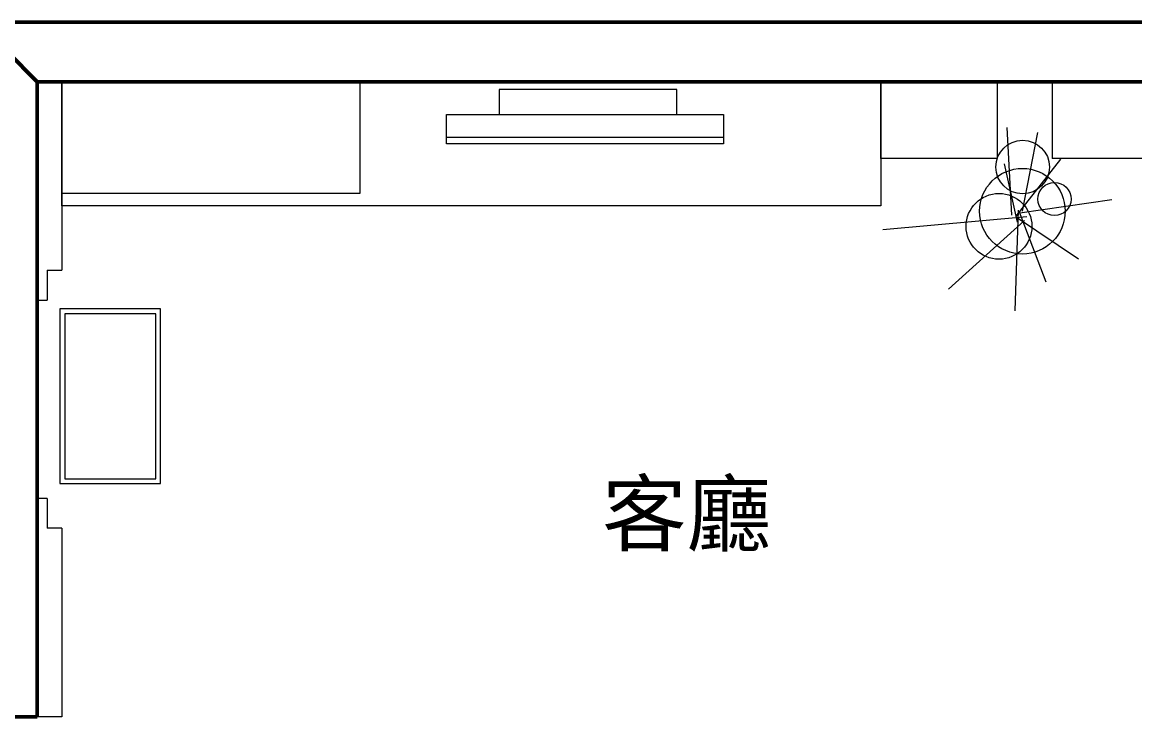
# Model space of a CAD drawing. Header units: centimetres. Extents: x 3695 to 5327, y 1631 to 2449.
# Drawn here: x 4492.7 to 4941.1, y 2169.4 to 2449.4 of the extents above; entities that cross this region are included whole.
import ezdxf

# ---------------------------------------------------------------- set-up
doc = ezdxf.new("R2010")
doc.units = ezdxf.units.CM
for name, color, linetype, lineweight in [('傢俱', 7, 'Continuous', 15), ('文字', 7, 'Continuous', 15), ('牆', 7, 'Continuous', 50)]:
    doc.layers.add(name, color=color, linetype=linetype, lineweight=lineweight)
doc.styles.add('文5', font='', dxfattribs={"height": 5})
doc.styles.get('文5').set_extended_font_data('PMingLiU')

# ---------------------------------------------------------------- blocks, each defined once
blk = doc.blocks.new('電視')
for p, q in [((37, 10.97), (-34.56, 10.97)), ((-34.56, 10.97), (-34.56, 0.81)), ((37, 0.81), (37, 10.97)), ((-55.79, 0.81), (-34.56, 0.81)), ((-55.79, -8.37), (-55.79, 0.81)), ((-34.56, 0.81), (37, 0.81)), ((37, 0.81), (55.79, 0.81)), ((55.79, 0.81), (55.79, -8.37)), ((-55.79, -8.37), (55.79, -8.37)), ((-55.79, -10.97), (-55.79, -8.37)), ((55.79, -8.37), (55.79, -10.97)), ((55.79, -10.97), (-55.79, -10.97))]:
    blk.add_line(p, q)
blk = doc.blocks.new('植物021')
for p, q in [((-4.4, 2.47), (-6.33, 37.77)), ((-0.2, 4.05), (6.05, 35.82)), ((-2.75, 2.06), (-7.39, 23.12)), ((-2.75, 2.06), (15.31, 25)), ((-1.24, 3.43), (35.78, 8.72)), ((1.58, 1.84), (-56.48, -3.4)), ((0.62, 0.33), (-30.04, -27.33)), ((-1.85, 4.46), (-3.3, -36.12)), ((-2.21, -0.42), (-2.75, 2.06)), ((-2.55, 1.71), (22.46, -15.13)), ((-1.44, 3.78), (9.31, -24.38))]:
    blk.add_line(p, q)
for centre, radius in [((-0.1, 21.87), 10.8), ((-0.2, 4.05), 17.25), ((12.74, 8.97), 6.68), ((-9.64, -2.05), 13.26)]:
    blk.add_circle(centre, radius)

msp = doc.modelspace()

# ---------------------------------------------------------------- linework, layer by layer
at = {"layer": '傢俱'}
for p, q in [((4498.74, 2425.36), (4508.74, 2425.36)), ((4498.74, 2169.36), (4498.74, 2425.36)), ((4508.74, 2425.36), (4508.74, 2349.36)), ((4838.74, 2425.36), (4954.74, 2425.36)), ((4838.74, 2394.36), (4838.74, 2425.36)), ((4885.74, 2394.36), (4885.74, 2425.36)), ((4907.74, 2425.36), (4907.74, 2394.36)), ((4885.74, 2394.36), (4838.74, 2394.36)), ((4954.74, 2394.36), (4907.74, 2394.36)), ((4502.74, 2349.36), (4502.74, 2337.36)), ((4502.74, 2349.36), (4508.74, 2349.36)), ((4498.74, 2337.36), (4502.74, 2337.36)), ((4502.74, 2257.36), (4498.74, 2257.36)), ((4502.74, 2257.36), (4502.74, 2245.36)), ((4508.74, 2245.36), (4502.74, 2245.36)), ((4508.74, 2245.36), (4508.74, 2169.36)), ((4508.74, 2169.36), (4498.74, 2169.36))]:
    msp.add_line(p, q, dxfattribs=at)
for points in [[(4508.74, 2425.36), (4838.74, 2425.36), (4838.74, 2375.36), (4508.74, 2375.36)], [(4508.74, 2425.36), (4628.74, 2425.36), (4628.74, 2380.36), (4508.74, 2380.36)], [(4507.86, 2263.34), (4548.52, 2263.34), (4548.52, 2333.77), (4507.86, 2333.77)], [(4509.86, 2265.34), (4546.52, 2265.34), (4546.52, 2331.77), (4509.86, 2331.77)]]:
    msp.add_lwpolyline(points, close=True, dxfattribs=at)
at = {"layer": '牆'}
for p, q in [((4954.74, 2449.36), (4474.74, 2449.36)), ((4498.74, 2425.36), (4486.74, 2437.36)), ((4954.74, 2425.36), (4498.74, 2425.36)), ((4498.74, 2425.36), (4498.74, 2169.36)), ((4498.74, 2169.36), (4486.74, 2169.36))]:
    msp.add_line(p, q, dxfattribs=at)

# ---------------------------------------------------------------- block references
at = {"layer": '傢俱'}
for name, p in [('電視', (4719.54, 2411.33)), ('植物021', (4896, 2369.12))]:
    msp.add_blockref(name, p, dxfattribs=at)

# ---------------------------------------------------------------- texts
at = {"layer": '文字', "style": '文5'}
msp.add_text('客廳', height=25, dxfattribs=at).set_placement((4726.4, 2238.73))

doc.saveas('drawing.dxf')
